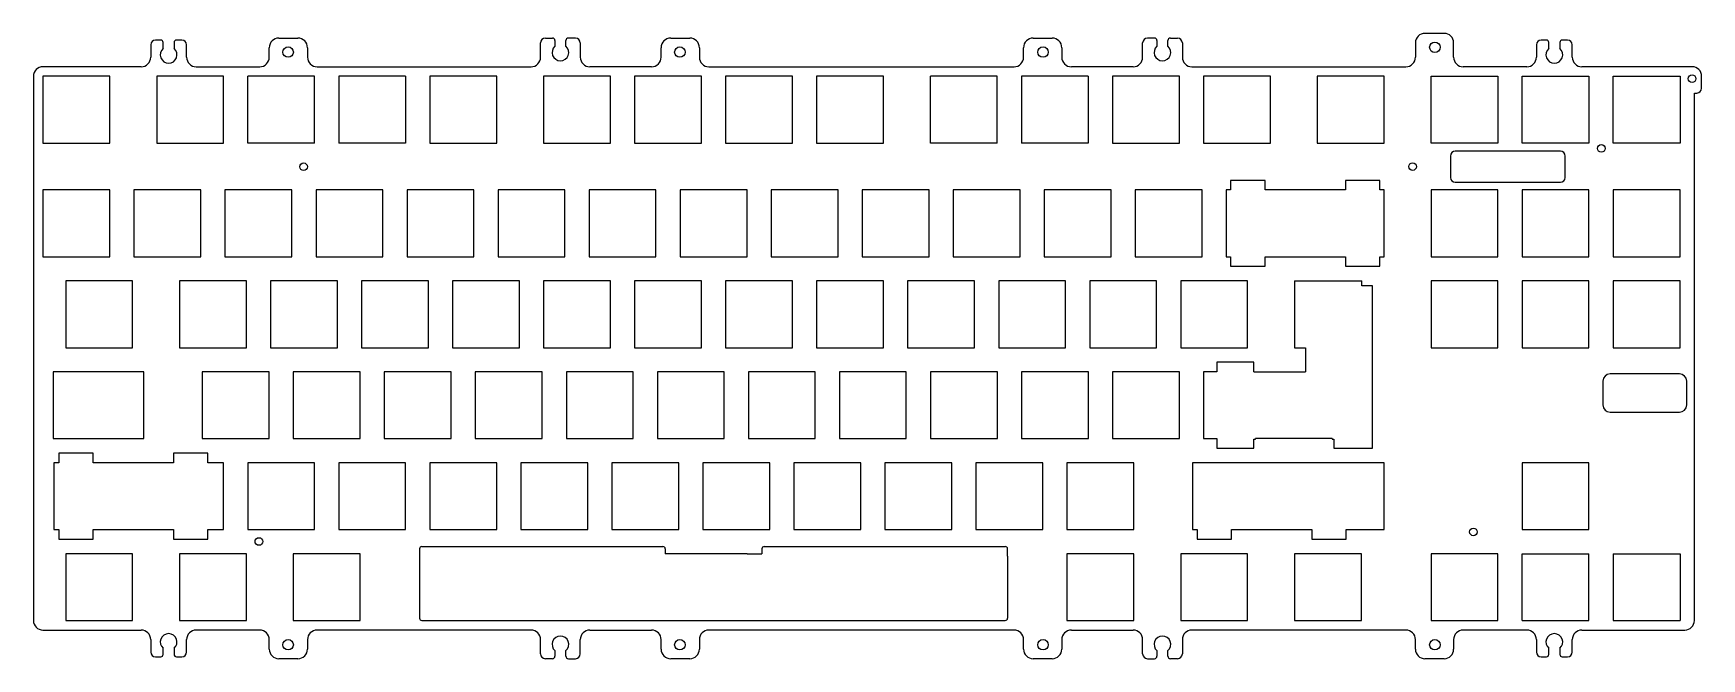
# Model space of a CAD drawing. Header units: millimetres. Extents: x 555 to 904, y -48 to 83.
import ezdxf

# ---------------------------------------------------------------- set-up
doc = ezdxf.new("R2010")
doc.units = ezdxf.units.MM
doc.header["$LTSCALE"] = 30.734
doc.layers.get('0').update_dxf_attribs({"linetype": 'CONTINUOUS'})
for name, color, linetype in [('SHAPE2DVIEW', 7, 'CONTINUOUS'), ('VISIBLE', 7, 'CONTINUOUS'), ('开槽', 10, 'CONTINUOUS')]:
    doc.layers.add(name, color=color, linetype=linetype)

msp = doc.modelspace()

# ---------------------------------------------------------------- linework, layer by layer
at = {"color": 2, "linetype": 'Continuous'}
for p, q in [((579.64, 81.02), (579.64, 78.42)), ((581.75, 82.02), (580.64, 82.02)), ((582.25, 80.24), (582.25, 81.52)), ((584.55, 81.52), (584.55, 80.24)), ((586.16, 82.02), (585.05, 82.02)), ((587.16, 78.42), (587.16, 81.02)), ((604.46, 78.42), (604.46, 80.42)), ((606.46, 82.42), (610.46, 82.42)), ((612.46, 80.42), (612.46, 78.42)), ((661.24, 78.42), (661.24, 81.42)), ((662.24, 82.42), (663.75, 82.42)), ((664.25, 81.92), (664.25, 80.74)), ((666.55, 80.74), (666.55, 81.92)), ((668.55, 82.42), (667.05, 82.42)), ((669.55, 81.42), (669.55, 78.42)), ((686.47, 78.42), (686.47, 80.42)), ((688.47, 82.42), (692.47, 82.42)), ((694.47, 80.42), (694.47, 78.42)), ((762.32, 78.42), (762.32, 80.42)), ((764.32, 82.42), (768.32, 82.42)), ((770.32, 80.42), (770.32, 78.42)), ((787.24, 78.42), (787.24, 81.42)), ((789.74, 82.42), (788.24, 82.42)), ((790.24, 81.92), (790.24, 80.74)), ((792.54, 80.74), (792.54, 81.92)), ((793.04, 82.42), (794.55, 82.42)), ((795.55, 81.42), (795.55, 78.42)), ((844.33, 81.42), (844.33, 78.42)), ((850.33, 83.42), (846.33, 83.42)), ((852.33, 78.42), (852.33, 81.42)), ((869.64, 81.02), (869.64, 78.42)), ((871.75, 82.02), (870.64, 82.02)), ((872.25, 80.24), (872.25, 81.52)), ((874.55, 81.52), (874.55, 80.24)), ((876.16, 82.02), (875.05, 82.02)), ((877.16, 78.42), (877.16, 81.02)), ((555.09, 74.42), (555.09, -39.59)), ((577.64, 76.42), (557.09, 76.42)), ((557.09, 74.42), (557.09, 60.43)), ((571.09, 74.42), (557.09, 74.42)), ((571.09, 60.43), (571.09, 74.42)), ((580.9, 74.42), (580.9, 60.43)), ((594.9, 74.42), (580.9, 74.42)), ((589.15, 76.42), (602.46, 76.42)), ((594.9, 60.43), (594.9, 74.42)), ((599.95, 60.43), (599.95, 74.42)), ((613.95, 74.42), (599.95, 74.42)), ((613.95, 60.43), (613.95, 74.42)), ((614.46, 76.42), (659.24, 76.42)), ((619, 74.42), (619, 60.43)), ((633, 74.42), (619, 74.42)), ((633, 74.42), (633, 60.43)), ((638.05, 74.42), (638.05, 60.43)), ((652.05, 74.42), (638.05, 74.42)), ((652.05, 60.43), (652.05, 74.42)), ((661.86, 74.42), (661.86, 60.43)), ((675.86, 74.42), (661.86, 74.42)), ((684.47, 76.42), (671.55, 76.42)), ((675.86, 60.43), (675.86, 74.42)), ((680.91, 74.42), (680.91, 60.43)), ((694.91, 74.42), (680.91, 74.42)), ((694.91, 60.43), (694.91, 74.42)), ((696.47, 76.42), (760.32, 76.42)), ((699.96, 74.42), (699.96, 60.43)), ((713.96, 74.42), (699.96, 74.42)), ((713.96, 60.43), (713.96, 74.42)), ((719.01, 74.42), (719.01, 60.43)), ((733.01, 74.42), (719.01, 74.42)), ((733.01, 60.43), (733.01, 74.42)), ((742.82, 60.43), (742.82, 74.42)), ((756.82, 74.42), (742.82, 74.42)), ((756.82, 60.43), (756.82, 74.42)), ((761.87, 74.42), (761.87, 60.43)), ((775.87, 74.42), (761.87, 74.42)), ((785.24, 76.42), (772.32, 76.42)), ((775.87, 74.42), (775.87, 60.43)), ((780.92, 74.42), (780.92, 60.43)), ((794.92, 74.42), (780.92, 74.42)), ((794.92, 60.43), (794.92, 74.42)), ((797.55, 76.42), (842.33, 76.42)), ((813.97, 74.42), (799.97, 74.42)), ((799.97, 74.42), (799.97, 60.43)), ((813.97, 60.43), (813.97, 74.42)), ((837.79, 74.42), (823.79, 74.42)), ((823.79, 74.42), (823.79, 60.43)), ((837.79, 60.43), (837.79, 74.42)), ((847.6, 74.42), (861.6, 74.42)), ((847.6, 60.43), (847.6, 74.42)), ((867.64, 76.42), (854.33, 76.42)), ((861.6, 74.42), (861.6, 60.43)), ((866.65, 74.42), (880.65, 74.42)), ((866.65, 60.43), (866.65, 74.42)), ((902.23, 76.42), (879.15, 76.42)), ((880.65, 74.42), (880.65, 60.43)), ((885.7, 74.42), (899.7, 74.42)), ((885.7, 60.43), (885.7, 74.42)), ((899.7, 74.42), (899.7, 60.43)), ((902.7, -39.59), (902.7, 70.92)), ((557.09, 60.43), (571.09, 60.43)), ((580.9, 60.43), (594.9, 60.43)), ((613.95, 60.43), (599.95, 60.43)), ((633, 60.43), (619, 60.43)), ((638.05, 60.43), (652.05, 60.43)), ((661.86, 60.43), (675.86, 60.43)), ((680.91, 60.43), (694.91, 60.43)), ((699.96, 60.43), (713.96, 60.43)), ((719.01, 60.43), (733.01, 60.43)), ((756.82, 60.43), (742.82, 60.43)), ((775.87, 60.43), (761.87, 60.43)), ((780.92, 60.43), (794.92, 60.43)), ((799.97, 60.43), (813.97, 60.43)), ((823.79, 60.43), (837.79, 60.43)), ((861.6, 60.43), (847.6, 60.43)), ((880.65, 60.43), (866.65, 60.43)), ((899.7, 60.43), (885.7, 60.43)), ((851.66, 57.72), (851.66, 53.22)), ((874.66, 58.72), (852.66, 58.72)), ((875.66, 53.22), (875.66, 57.72)), ((812.86, 52.61), (805.66, 52.61)), ((805.66, 52.61), (805.66, 50.61)), ((812.86, 50.61), (812.86, 52.61)), ((836.86, 52.61), (829.66, 52.61)), ((829.66, 52.61), (829.66, 50.61)), ((836.86, 50.61), (836.86, 52.61)), ((557.09, 50.61), (557.09, 36.61)), ((571.09, 50.61), (557.09, 50.61)), ((571.09, 36.61), (571.09, 50.61)), ((576.14, 50.61), (576.14, 36.61)), ((590.14, 50.61), (576.14, 50.61)), ((590.14, 36.61), (590.14, 50.61)), ((595.19, 50.61), (595.19, 36.61)), ((609.19, 50.61), (595.19, 50.61)), ((609.19, 36.61), (609.19, 50.61)), ((614.24, 50.61), (614.24, 36.61)), ((628.24, 50.61), (614.24, 50.61)), ((628.24, 36.61), (628.24, 50.61)), ((633.29, 50.61), (633.29, 36.61)), ((647.29, 50.61), (633.29, 50.61)), ((647.29, 36.61), (647.29, 50.61)), ((652.34, 50.61), (652.34, 36.61)), ((666.34, 50.61), (652.34, 50.61)), ((666.34, 36.61), (666.34, 50.61)), ((671.39, 50.61), (671.39, 36.61)), ((685.39, 50.61), (671.39, 50.61)), ((685.39, 36.61), (685.39, 50.61)), ((690.44, 50.61), (690.44, 36.61)), ((704.44, 50.61), (690.44, 50.61)), ((704.44, 36.61), (704.44, 50.61)), ((709.49, 50.61), (709.49, 36.61)), ((723.49, 50.61), (709.49, 50.61)), ((723.49, 36.61), (723.49, 50.61)), ((728.54, 50.61), (728.54, 36.61)), ((742.54, 50.61), (728.54, 50.61)), ((742.54, 36.61), (742.54, 50.61)), ((747.59, 50.61), (747.59, 36.61)), ((761.59, 50.61), (747.59, 50.61)), ((761.59, 36.61), (761.59, 50.61)), ((766.64, 50.61), (766.64, 36.61)), ((780.64, 50.61), (766.64, 50.61)), ((780.64, 36.61), (780.64, 50.61)), ((799.69, 50.61), (785.69, 50.61)), ((785.69, 50.61), (785.69, 36.61)), ((799.69, 36.61), (799.69, 50.61)), ((805.66, 50.61), (804.74, 50.61)), ((804.74, 50.61), (804.74, 36.61)), ((829.66, 50.61), (812.86, 50.61)), ((837.79, 50.61), (836.86, 50.61)), ((837.79, 36.61), (837.79, 50.61)), ((861.6, 50.61), (847.6, 50.61)), ((847.6, 50.61), (847.6, 36.61)), ((852.66, 52.22), (874.66, 52.22)), ((861.6, 36.61), (861.6, 50.61)), ((880.65, 50.61), (866.65, 50.61)), ((866.65, 50.61), (866.65, 36.61)), ((880.65, 36.61), (880.65, 50.61)), ((899.7, 50.61), (885.7, 50.61)), ((885.7, 50.61), (885.7, 36.61)), ((899.7, 36.61), (899.7, 50.61)), ((557.09, 36.61), (571.09, 36.61)), ((576.14, 36.61), (590.14, 36.61)), ((595.19, 36.61), (609.19, 36.61)), ((614.24, 36.61), (628.24, 36.61)), ((633.29, 36.61), (647.29, 36.61)), ((652.34, 36.61), (666.34, 36.61)), ((671.39, 36.61), (685.39, 36.61)), ((690.44, 36.61), (704.44, 36.61)), ((709.49, 36.61), (723.49, 36.61)), ((728.54, 36.61), (742.54, 36.61)), ((747.59, 36.61), (761.59, 36.61)), ((766.64, 36.61), (780.64, 36.61)), ((785.69, 36.61), (799.69, 36.61)), ((804.74, 36.61), (805.66, 36.61)), ((805.66, 36.61), (805.66, 34.61)), ((812.86, 36.61), (829.66, 36.61)), ((812.86, 34.61), (812.86, 36.61)), ((829.66, 36.61), (829.66, 34.61)), ((836.86, 36.61), (837.79, 36.61)), ((836.86, 34.61), (836.86, 36.61)), ((847.6, 36.61), (861.6, 36.61)), ((866.65, 36.61), (880.65, 36.61)), ((885.7, 36.61), (899.7, 36.61)), ((561.85, 31.56), (561.85, 17.56)), ((575.85, 31.56), (561.85, 31.56)), ((575.85, 17.56), (575.85, 31.56)), ((585.66, 31.56), (585.66, 17.56)), ((599.66, 31.56), (585.66, 31.56)), ((599.66, 17.56), (599.66, 31.56)), ((604.71, 31.56), (604.71, 17.56)), ((618.71, 31.56), (604.71, 31.56)), ((618.71, 17.56), (618.71, 31.56)), ((623.76, 31.56), (623.76, 17.56)), ((637.76, 31.56), (623.76, 31.56)), ((637.76, 17.56), (637.76, 31.56)), ((642.81, 31.56), (642.81, 17.56)), ((656.81, 31.56), (642.81, 31.56)), ((656.81, 17.56), (656.81, 31.56)), ((661.86, 31.56), (661.86, 17.56)), ((675.86, 31.56), (661.86, 31.56)), ((675.86, 17.56), (675.86, 31.56)), ((680.91, 31.56), (680.91, 17.56)), ((694.91, 31.56), (680.91, 31.56)), ((694.91, 17.56), (694.91, 31.56)), ((699.96, 31.56), (699.96, 17.56)), ((713.96, 31.56), (699.96, 31.56)), ((713.96, 17.56), (713.96, 31.56)), ((719.01, 31.56), (719.01, 17.56)), ((733.01, 31.56), (719.01, 31.56)), ((733.01, 17.56), (733.01, 31.56)), ((738.06, 31.56), (738.06, 17.56)), ((752.06, 31.56), (738.06, 31.56)), ((752.06, 17.56), (752.06, 31.56)), ((771.11, 31.56), (757.11, 31.56)), ((757.11, 31.56), (757.11, 17.56)), ((771.11, 17.56), (771.11, 31.56)), ((790.16, 31.56), (776.16, 31.56)), ((776.16, 31.56), (776.16, 17.56)), ((790.16, 17.56), (790.16, 31.56)), ((809.21, 31.56), (795.21, 31.56)), ((795.21, 31.56), (795.21, 17.56)), ((805.66, 34.61), (812.86, 34.61)), ((809.21, 17.56), (809.21, 31.56)), ((819.02, 31.56), (833.1, 31.56)), ((819.02, 31.56), (819.02, 17.56)), ((829.66, 34.61), (836.86, 34.61)), ((833.1, 30.53), (833.1, 31.56)), ((861.6, 31.56), (847.6, 31.56)), ((847.6, 31.56), (847.6, 17.56)), ((861.6, 17.56), (861.6, 31.56)), ((880.65, 31.56), (866.65, 31.56)), ((866.65, 31.56), (866.65, 17.56)), ((880.65, 17.56), (880.65, 31.56)), ((899.7, 31.56), (885.7, 31.56)), ((885.7, 31.56), (885.7, 17.56)), ((899.7, 17.56), (899.7, 31.56)), ((835.33, 30.53), (833.1, 30.53)), ((835.33, -3.49), (835.33, 30.53)), ((561.85, 17.56), (575.85, 17.56)), ((585.66, 17.56), (599.66, 17.56)), ((604.71, 17.56), (618.71, 17.56)), ((623.76, 17.56), (637.76, 17.56)), ((642.81, 17.56), (656.81, 17.56)), ((661.86, 17.56), (675.86, 17.56)), ((680.91, 17.56), (694.91, 17.56)), ((699.96, 17.56), (713.96, 17.56)), ((719.01, 17.56), (733.01, 17.56)), ((738.06, 17.56), (752.06, 17.56)), ((757.11, 17.56), (771.11, 17.56)), ((776.16, 17.56), (790.16, 17.56)), ((795.21, 17.56), (809.21, 17.56)), ((819.02, 17.56), (821.33, 17.56)), ((821.33, 17.56), (821.33, 12.51)), ((847.6, 17.56), (861.6, 17.56)), ((866.65, 17.56), (880.65, 17.56)), ((885.7, 17.56), (899.7, 17.56)), ((810.48, 14.51), (802.78, 14.51)), ((802.78, 14.51), (802.78, 12.51)), ((810.48, 12.51), (810.48, 14.51)), ((559.24, 12.51), (559.24, -1.49)), ((578.23, 12.51), (559.24, 12.51)), ((578.23, -1.49), (578.23, 12.51)), ((590.43, 12.51), (590.43, -1.49)), ((604.43, 12.51), (590.43, 12.51)), ((604.43, -1.49), (604.43, 12.51)), ((609.48, 12.51), (609.48, -1.49)), ((623.48, 12.51), (609.48, 12.51)), ((623.48, -1.49), (623.48, 12.51)), ((628.53, 12.51), (628.53, -1.49)), ((642.53, 12.51), (628.53, 12.51)), ((642.53, -1.49), (642.53, 12.51)), ((647.58, 12.51), (647.58, -1.49)), ((661.58, 12.51), (647.58, 12.51)), ((661.58, -1.49), (661.58, 12.51)), ((666.63, 12.51), (666.63, -1.49)), ((680.63, 12.51), (666.63, 12.51)), ((680.63, -1.49), (680.63, 12.51)), ((685.68, 12.51), (685.68, -1.49)), ((699.68, 12.51), (685.68, 12.51)), ((699.68, -1.49), (699.68, 12.51)), ((704.73, 12.51), (704.73, -1.49)), ((718.73, 12.51), (704.73, 12.51)), ((718.73, -1.49), (718.73, 12.51)), ((723.78, 12.51), (723.78, -1.49)), ((737.78, 12.51), (723.78, 12.51)), ((737.78, -1.49), (737.78, 12.51)), ((756.83, 12.51), (742.83, 12.51)), ((742.83, 12.51), (742.83, -1.49)), ((756.83, -1.49), (756.83, 12.51)), ((775.88, 12.51), (761.88, 12.51)), ((761.88, 12.51), (761.88, -1.49)), ((775.88, -1.49), (775.88, 12.51)), ((794.93, 12.51), (780.93, 12.51)), ((780.93, 12.51), (780.93, -1.49)), ((794.93, -1.49), (794.93, 12.51)), ((802.78, 12.51), (799.97, 12.51)), ((799.97, 12.51), (799.97, -1.49)), ((810.48, 12.51), (821.33, 12.51)), ((883.57, 10.57), (883.57, 5.57)), ((899.6, 12.07), (885.07, 12.07)), ((901.1, 5.57), (901.1, 10.57)), ((885.07, 4.07), (899.6, 4.07)), ((559.24, -1.49), (578.23, -1.49)), ((590.43, -1.49), (604.43, -1.49)), ((609.48, -1.49), (623.48, -1.49)), ((628.53, -1.49), (642.53, -1.49)), ((647.58, -1.49), (661.58, -1.49)), ((666.63, -1.49), (680.63, -1.49)), ((685.68, -1.49), (699.68, -1.49)), ((704.73, -1.49), (718.73, -1.49)), ((723.78, -1.49), (737.78, -1.49)), ((742.83, -1.49), (756.83, -1.49)), ((761.88, -1.49), (775.88, -1.49)), ((780.93, -1.49), (794.93, -1.49)), ((799.97, -1.49), (802.78, -1.49)), ((802.78, -1.49), (802.78, -3.49)), ((802.78, -3.49), (810.48, -3.49)), ((810.48, -1.59), (810.83, -1.59)), ((810.48, -3.49), (810.48, -1.59)), ((826.93, -1.49), (810.83, -1.49)), ((810.83, -1.59), (810.83, -1.49)), ((826.93, -1.49), (826.93, -1.59)), ((826.93, -1.59), (827.28, -1.59)), ((827.28, -1.59), (827.28, -3.49)), ((827.28, -3.49), (835.33, -3.49)), ((559.39, -6.54), (559.39, -20.54)), ((560.39, -6.54), (559.39, -6.54)), ((560.39, -4.54), (560.39, -6.54)), ((567.59, -4.54), (560.39, -4.54)), ((567.59, -6.54), (567.59, -4.54)), ((584.39, -6.54), (567.59, -6.54)), ((584.39, -4.54), (584.39, -6.54)), ((591.59, -4.54), (584.39, -4.54)), ((591.59, -6.54), (591.59, -4.54)), ((594.9, -6.54), (591.59, -6.54)), ((594.9, -20.54), (594.9, -6.54)), ((599.95, -6.54), (599.95, -20.54)), ((613.95, -6.54), (599.95, -6.54)), ((613.95, -20.54), (613.95, -6.54)), ((619, -6.54), (619, -20.54)), ((633, -6.54), (619, -6.54)), ((633, -20.54), (633, -6.54)), ((638.05, -6.54), (638.05, -20.54)), ((652.05, -6.54), (638.05, -6.54)), ((652.05, -20.54), (652.05, -6.54)), ((657.1, -6.54), (657.1, -20.54)), ((671.1, -6.54), (657.1, -6.54)), ((671.1, -20.54), (671.1, -6.54)), ((676.15, -6.54), (676.15, -20.54)), ((690.15, -6.54), (676.15, -6.54)), ((690.15, -20.54), (690.15, -6.54)), ((695.2, -6.54), (695.2, -20.54)), ((709.2, -6.54), (695.2, -6.54)), ((709.2, -20.54), (709.2, -6.54)), ((728.25, -6.54), (714.25, -6.54)), ((714.25, -6.54), (714.25, -20.54)), ((728.25, -20.54), (728.25, -6.54)), ((747.3, -6.54), (733.3, -6.54)), ((733.3, -6.54), (733.3, -20.54)), ((747.3, -20.54), (747.3, -6.54)), ((766.35, -6.54), (752.35, -6.54)), ((752.35, -6.54), (752.35, -20.54)), ((766.35, -20.54), (766.35, -6.54)), ((785.4, -6.54), (771.4, -6.54)), ((771.4, -6.54), (771.4, -20.54)), ((785.4, -20.54), (785.4, -6.54)), ((837.79, -6.54), (797.64, -6.54)), ((797.64, -6.54), (797.64, -20.54)), ((837.79, -20.54), (837.79, -6.54)), ((880.65, -6.54), (866.65, -6.54)), ((866.65, -6.54), (866.65, -20.54)), ((880.65, -20.54), (880.65, -6.54)), ((559.39, -20.54), (560.39, -20.54)), ((560.39, -20.54), (560.39, -22.54)), ((567.59, -22.54), (567.59, -20.54)), ((567.59, -20.54), (584.39, -20.54)), ((584.39, -20.54), (584.39, -22.54)), ((591.59, -22.54), (591.59, -20.54)), ((591.59, -20.54), (594.9, -20.54)), ((599.95, -20.54), (613.95, -20.54)), ((619, -20.54), (633, -20.54)), ((638.05, -20.54), (652.05, -20.54)), ((657.1, -20.54), (671.1, -20.54)), ((676.15, -20.54), (690.15, -20.54)), ((695.2, -20.54), (709.2, -20.54)), ((714.25, -20.54), (728.25, -20.54)), ((733.3, -20.54), (747.3, -20.54)), ((752.35, -20.54), (766.35, -20.54)), ((771.4, -20.54), (785.4, -20.54)), ((797.64, -20.54), (798.62, -20.54)), ((798.62, -20.54), (798.62, -22.54)), ((805.82, -20.54), (822.62, -20.54)), ((805.82, -22.54), (805.82, -20.54)), ((822.62, -20.54), (822.62, -22.54)), ((829.82, -20.54), (837.79, -20.54)), ((829.82, -22.54), (829.82, -20.54)), ((866.65, -20.54), (880.65, -20.54)), ((560.39, -22.54), (567.59, -22.54)), ((584.39, -22.54), (591.59, -22.54)), ((636.4, -24.09), (686.82, -24.09)), ((708.06, -24.09), (758.47, -24.09)), ((798.62, -22.54), (805.82, -22.54)), ((822.62, -22.54), (829.82, -22.54)), ((561.85, -25.59), (561.85, -39.59)), ((575.85, -25.59), (561.85, -25.59)), ((575.85, -39.59), (575.85, -25.59)), ((585.66, -25.59), (585.66, -39.59)), ((599.66, -25.59), (585.66, -25.59)), ((599.66, -39.59), (599.66, -25.59)), ((609.48, -25.59), (609.48, -39.59)), ((623.48, -25.59), (609.48, -25.59)), ((623.48, -39.59), (623.48, -25.59)), ((635.9, -24.59), (635.9, -39.09)), ((687.32, -24.59), (687.32, -25.59)), ((704.44, -25.59), (690.44, -25.59)), ((707.56, -24.59), (707.56, -25.59)), ((758.97, -26.09), (758.97, -25.59)), ((758.97, -26.09), (758.97, -39.09)), ((785.4, -25.59), (771.4, -25.59)), ((771.4, -25.59), (771.4, -39.59)), ((785.4, -39.59), (785.4, -25.59)), ((809.21, -25.59), (795.21, -25.59)), ((795.21, -25.59), (795.21, -39.59)), ((809.21, -39.59), (809.21, -25.59)), ((833.03, -25.59), (819.03, -25.59)), ((819.03, -25.59), (819.03, -39.59)), ((833.03, -39.59), (833.03, -25.59)), ((861.6, -25.59), (847.6, -25.59)), ((847.6, -25.59), (847.6, -39.59)), ((861.6, -39.59), (861.6, -25.59)), ((866.65, -25.59), (880.65, -25.59)), ((866.65, -39.59), (866.65, -25.59)), ((880.65, -39.59), (880.65, -25.59)), ((885.7, -25.59), (899.7, -25.59)), ((885.7, -25.59), (885.7, -39.59)), ((899.7, -25.59), (899.7, -39.59)), ((557.09, -41.59), (577.64, -41.59)), ((585.66, -39.59), (599.66, -39.59)), ((602.46, -41.59), (589.16, -41.59)), ((609.48, -39.59), (623.48, -39.59)), ((659.24, -41.59), (614.46, -41.59)), ((636.4, -39.59), (686.82, -39.59)), ((671.55, -41.59), (684.47, -41.59)), ((690.44, -39.59), (704.44, -39.59)), ((760.32, -41.59), (696.47, -41.59)), ((708.06, -39.59), (758.47, -39.59)), ((771.4, -39.59), (785.4, -39.59)), ((772.32, -41.59), (785.24, -41.59)), ((795.21, -39.59), (809.21, -39.59)), ((842.33, -41.59), (797.55, -41.59)), ((819.03, -39.59), (833.03, -39.59)), ((847.6, -39.59), (861.6, -39.59)), ((867.64, -41.59), (854.33, -41.59)), ((866.65, -39.59), (880.65, -39.59)), ((879.16, -41.59), (900.7, -41.59)), ((885.7, -39.59), (899.7, -39.59)), ((579.64, -43.59), (579.64, -46.19)), ((587.16, -46.19), (587.16, -43.59)), ((604.46, -45.59), (604.46, -43.59)), ((612.46, -43.59), (612.46, -45.59)), ((661.24, -46.59), (661.24, -43.59)), ((669.55, -46.59), (669.55, -43.59)), ((686.47, -45.59), (686.47, -43.59)), ((694.47, -43.59), (694.47, -45.59)), ((762.32, -45.59), (762.32, -43.59)), ((770.32, -43.59), (770.32, -45.59)), ((787.24, -46.59), (787.24, -43.59)), ((795.55, -43.59), (795.55, -46.59)), ((844.33, -45.59), (844.33, -43.59)), ((852.33, -43.59), (852.33, -45.59)), ((869.64, -43.59), (869.64, -46.19)), ((877.16, -46.19), (877.16, -43.59)), ((580.64, -47.19), (581.75, -47.19)), ((582.25, -46.69), (582.25, -45.41)), ((584.55, -45.41), (584.55, -46.69)), ((585.05, -47.19), (586.16, -47.19)), ((610.46, -47.59), (606.46, -47.59)), ((663.75, -47.59), (662.24, -47.59)), ((664.25, -45.91), (664.25, -47.09)), ((666.55, -47.09), (666.55, -45.91)), ((667.05, -47.59), (668.55, -47.59)), ((692.47, -47.59), (688.47, -47.59)), ((768.32, -47.59), (764.32, -47.59)), ((788.24, -47.59), (789.74, -47.59)), ((790.24, -45.91), (790.24, -47.09)), ((792.54, -47.09), (792.54, -45.91)), ((794.55, -47.59), (793.04, -47.59)), ((850.33, -47.59), (846.33, -47.59)), ((870.64, -47.19), (871.75, -47.19)), ((872.25, -46.69), (872.25, -45.41)), ((874.55, -45.41), (874.55, -46.69)), ((875.05, -47.19), (876.16, -47.19))]:
    msp.add_line(p, q, dxfattribs=at)
at = {"color": 2}
for p, q in [((904.23, 71.92), (904.23, 74.42)), ((902.7, 70.92), (903.23, 70.92))]:
    msp.add_line(p, q, dxfattribs=at)
at = {"color": 2, "linetype": 'Continuous'}
for centre in [(608.4, 79.5), (690.4, 79.5), (766.39, 79.5), (848.4, 80.5), (608.4, -44.67), (690.4, -44.67), (766.39, -44.67), (848.4, -44.67)]:
    msp.add_circle(centre, 1.1, dxfattribs=at)
for centre, radius, start, end in [((580.64, 81.02), 1, 90, 180), ((581.75, 81.52), 0.5, 0, 90), ((585.05, 81.52), 0.5, 90, 180), ((586.16, 81.02), 1, 0, 90), ((606.46, 80.42), 2, 90, 180), ((610.46, 80.42), 2, 0, 90), ((662.24, 81.42), 1, 90, 180), ((665.4, 79.42), 1.75, 131.0823, 48.9177), ((663.75, 81.92), 0.5, 0, 90), ((667.05, 81.92), 0.5, 90, 180), ((668.55, 81.42), 1, 0, 90), ((688.47, 80.42), 2, 90, 180), ((692.47, 80.42), 2, 0, 90), ((764.32, 80.42), 2, 90, 180), ((768.32, 80.42), 2, 0, 90), ((788.24, 81.42), 1, 90, 180), ((791.39, 79.42), 1.75, 131.0823, 48.9177), ((789.74, 81.92), 0.5, 0, 90), ((793.04, 81.92), 0.5, 90, 180), ((794.55, 81.42), 1, 0, 90), ((846.33, 81.42), 2, 90, 180), ((850.33, 81.42), 2, 0, 90), ((870.64, 81.02), 1, 90, 180), ((871.75, 81.52), 0.5, 0, 90), ((875.05, 81.52), 0.5, 90, 180), ((876.16, 81.02), 1, 0, 90), ((577.64, 78.42), 2, 270, 0), ((583.4, 78.92), 1.75, 131.0823, 48.9177), ((589.16, 78.42), 2, 180, 270), ((602.46, 78.42), 2, 270, 0), ((614.46, 78.42), 2, 180, 270), ((659.24, 78.42), 2, 270, 0), ((671.55, 78.42), 2, 180, 270), ((684.47, 78.42), 2, 270, 0), ((696.47, 78.42), 2, 180, 270), ((760.32, 78.42), 2, 270, 0), ((772.32, 78.42), 2, 180, 270), ((785.24, 78.42), 2, 270, 0), ((797.55, 78.42), 2, 180, 270), ((842.33, 78.42), 2, 270, 0), ((854.33, 78.42), 2, 180, 270), ((867.64, 78.42), 2, 270, 0), ((873.4, 78.92), 1.75, 131.0823, 48.9177), ((879.16, 78.42), 2, 180, 270), ((557.09, 74.42), 2, 90, 180), ((852.66, 57.72), 1, 90, 180), ((874.66, 57.72), 1, 0, 90), ((852.66, 53.22), 1, 180, 270), ((874.66, 53.22), 1, 270, 0), ((885.07, 10.57), 1.5, 90, 180), ((899.6, 10.57), 1.5, 0, 90), ((885.07, 5.57), 1.5, 180, 270), ((899.6, 5.57), 1.5, 270, 0), ((557.09, -39.59), 2, 180, 270), ((577.64, -43.59), 2, 0, 90), ((589.16, -43.59), 2, 90, 180), ((602.46, -43.59), 2, 0, 90), ((614.46, -43.59), 2, 90, 180), ((659.24, -43.59), 2, 0, 90), ((671.55, -43.59), 2, 90, 180), ((684.47, -43.59), 2, 0, 90), ((696.47, -43.59), 2, 90, 180), ((760.32, -43.59), 2, 0, 90), ((772.32, -43.59), 2, 90, 180), ((785.24, -43.59), 2, 0, 90), ((797.55, -43.59), 2, 90, 180), ((842.33, -43.59), 2, 0, 90), ((854.33, -43.59), 2, 90, 180), ((867.64, -43.59), 2, 0, 90), ((879.16, -43.59), 2, 90, 180), ((900.7, -39.59), 2, 270, 360), ((583.4, -44.09), 1.75, 311.0823, 228.9177), ((665.4, -44.59), 1.75, 311.0823, 228.9177), ((791.39, -44.59), 1.75, 311.0823, 228.9177), ((873.4, -44.09), 1.75, 311.0823, 228.9177), ((580.64, -46.19), 1, 180, 270), ((581.75, -46.69), 0.5, 270, 0), ((585.05, -46.69), 0.5, 180, 270), ((586.16, -46.19), 1, 270, 0), ((606.46, -45.59), 2, 180, 270), ((610.46, -45.59), 2, 270, 0), ((662.24, -46.59), 1, 180, 270), ((663.75, -47.09), 0.5, 270, 0), ((667.05, -47.09), 0.5, 180, 270), ((668.55, -46.59), 1, 270, 0), ((688.47, -45.59), 2, 180, 270), ((692.47, -45.59), 2, 270, 0), ((764.32, -45.59), 2, 180, 270), ((768.32, -45.59), 2, 270, 0), ((788.24, -46.59), 1, 180, 270), ((789.74, -47.09), 0.5, 270, 0), ((793.04, -47.09), 0.5, 180, 270), ((794.55, -46.59), 1, 270, 0), ((846.33, -45.59), 2, 180, 270), ((850.33, -45.59), 2, 270, 0), ((870.64, -46.19), 1, 180, 270), ((871.75, -46.69), 0.5, 270, 0), ((875.05, -46.69), 0.5, 180, 270), ((876.16, -46.19), 1, 270, 0)]:
    msp.add_arc(centre, radius, start, end, dxfattribs=at)
at = {"color": 2}
for centre, radius, start, end in [((902.23, 74.42), 2, 0, 90), ((903.23, 71.92), 1, 270, 0)]:
    msp.add_arc(centre, radius, start, end, dxfattribs=at)
at = {"layer": 'SHAPE2DVIEW', "color": 2}
for centre, start, end in [((636.4, -39.09), 180, 270), ((636.4, -39.09), 180, 270), ((686.82, -39.09), 270, 270.0084), ((686.82, -39.09), 270, 270.0084), ((708.06, -39.09), 268.1345, 270), ((758.47, -39.09), 270, 0)]:
    msp.add_arc(centre, 0.5, start, end, dxfattribs=at)
at = {"layer": 'VISIBLE', "color": 2}
msp.add_line((758.97, -25.59), (758.97, -24.59), dxfattribs=at)
for centre, start, end in [((636.4, -24.59), 90, 180), ((686.82, -24.59), 0, 90), ((708.06, -24.59), 90, 180), ((758.47, -24.59), 0, 90)]:
    msp.add_arc(centre, 0.5, start, end, dxfattribs=at)
at = {"layer": '开槽', "color": 2}
for p, q in [((690.44, -25.59), (687.32, -25.59)), ((704.44, -25.59), (707.56, -25.59)), ((561.85, -39.59), (575.85, -39.59)), ((686.82, -39.59), (690.44, -39.59)), ((704.44, -39.59), (708.04, -39.59))]:
    msp.add_line(p, q, dxfattribs=at)
for centre in [(902.23, 73.92), (883.23, 59.3), (611.64, 55.46), (843.74, 55.52), (856.46, -21.04), (602.28, -23.04)]:
    msp.add_circle(centre, 0.8, dxfattribs=at)

doc.saveas('drawing.dxf')
